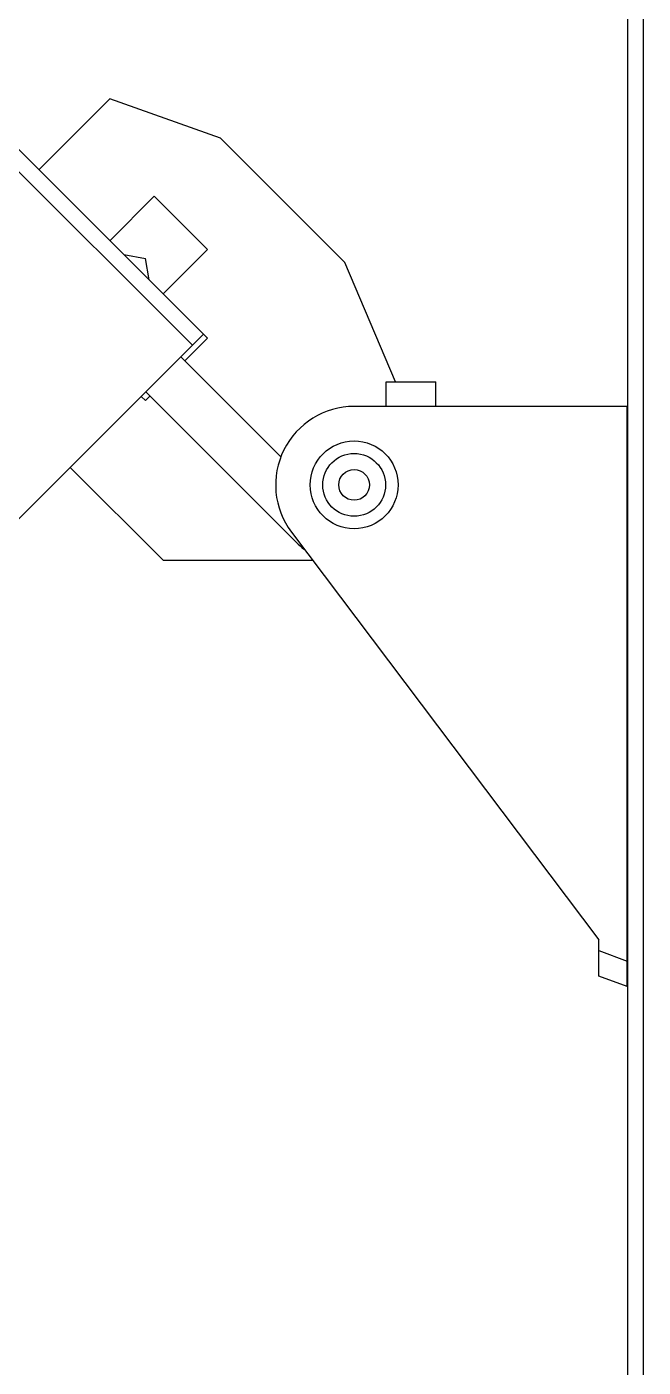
# Model space of a CAD drawing. Extents: x 69728788 to 150676229, y 20327566 to 43663798.
# Drawn here: x 75465839 to 75466286, y 20762623 to 20763595 of the extents above; entities that cross this region are included whole.
import ezdxf

# ---------------------------------------------------------------- set-up
doc = ezdxf.new("R2010")
doc.units = 0
doc.header["$LTSCALE"] = 1000
doc.header["$MEASUREMENT"] = 0
doc.layers.get('0').update_dxf_attribs({"linetype": 'CONTINUOUS'})
doc.layers.add('02___PRT_ALL_AXES', color=7, linetype='CONTINUOUS')

msp = doc.modelspace()

# ---------------------------------------------------------------- linework, layer by layer
at = {"color": 7, "linetype": 'Continuous'}
for p, q in [((75464133.83, 20765204.68), (75465969.75, 20763368.76)), ((75464125.78, 20765196.63), (75465958.74, 20763363.68))]:
    msp.add_line(p, q, dxfattribs=at)
at = {"color": 0, "linetype": 'Continuous'}
for p, q in [((75466274.15, 20765112.2), (75466274.15, 20762077.01)), ((75466285.54, 20765112.2), (75466285.54, 20762077.01)), ((75465898.96, 20763542.49), (75465847.49, 20763491.02)), ((75465979.13, 20763513.81), (75465898.96, 20763542.49)), ((75466069.21, 20763423.72), (75465979.13, 20763513.81)), ((75465898.96, 20763439.54), (75465931.14, 20763471.71)), ((75465931.14, 20763471.71), (75465969.75, 20763433.1)), ((75465969.75, 20763433.1), (75465937.57, 20763400.93)), ((75466105.95, 20763337.17), (75466069.21, 20763423.72)), ((75465966.78, 20763371.72), (75465822, 20763226.94)), ((75465950.37, 20763355.31), (75466023.15, 20763282.53)), ((75466099.22, 20763319.36), (75466099.22, 20763337.17)), ((75466099.22, 20763337.17), (75466135.17, 20763337.17)), ((75466135.17, 20763319.36), (75466135.17, 20763337.17)), ((75465924.7, 20763323.71), (75465921.74, 20763326.68)), ((75465924.95, 20763329.9), (75466034.19, 20763220.66)), ((75466273.94, 20763319.36), (75466076.01, 20763319.36)), ((75466273.94, 20762898.9), (75466273.94, 20763319.36)), ((75465870.26, 20763275.2), (75465937.57, 20763207.89)), ((75466030.6, 20763228.25), (75466253.46, 20762932.61)), ((75465937.57, 20763207.89), (75466045.95, 20763207.89)), ((75466253.46, 20762906.35), (75466253.46, 20762932.61)), ((75466253.46, 20762924.89), (75466273.94, 20762917.07)), ((75466273.94, 20762898.9), (75466253.46, 20762906.35))]:
    msp.add_line(p, q, dxfattribs=at)
msp.add_circle((75466076.01, 20763262.49), 11.13, dxfattribs=at)
for centre, radius, start, end in [((75466076.01, 20763262.49), 56.88, 90, 217.0107), ((75466076.02, 20763262.49), 59.15, 225, 232.03227)]:
    msp.add_arc(centre, radius, start, end, dxfattribs=at)
at = {"layer": '02___PRT_ALL_AXES', "color": 0, "linetype": 'Continuous'}
for p, q in [((75465909.08, 20763429.42), (75465924.7, 20763426.67)), ((75465927.46, 20763411.04), (75465924.7, 20763426.67)), ((75465969.75, 20763368.76), (75465953.34, 20763352.35)), ((75465927.92, 20763326.93), (75465924.7, 20763323.71))]:
    msp.add_line(p, q, dxfattribs=at)
for radius in [31.85, 22.75]:
    msp.add_circle((75466076.01, 20763262.49), radius, dxfattribs=at)

doc.saveas('drawing.dxf')
